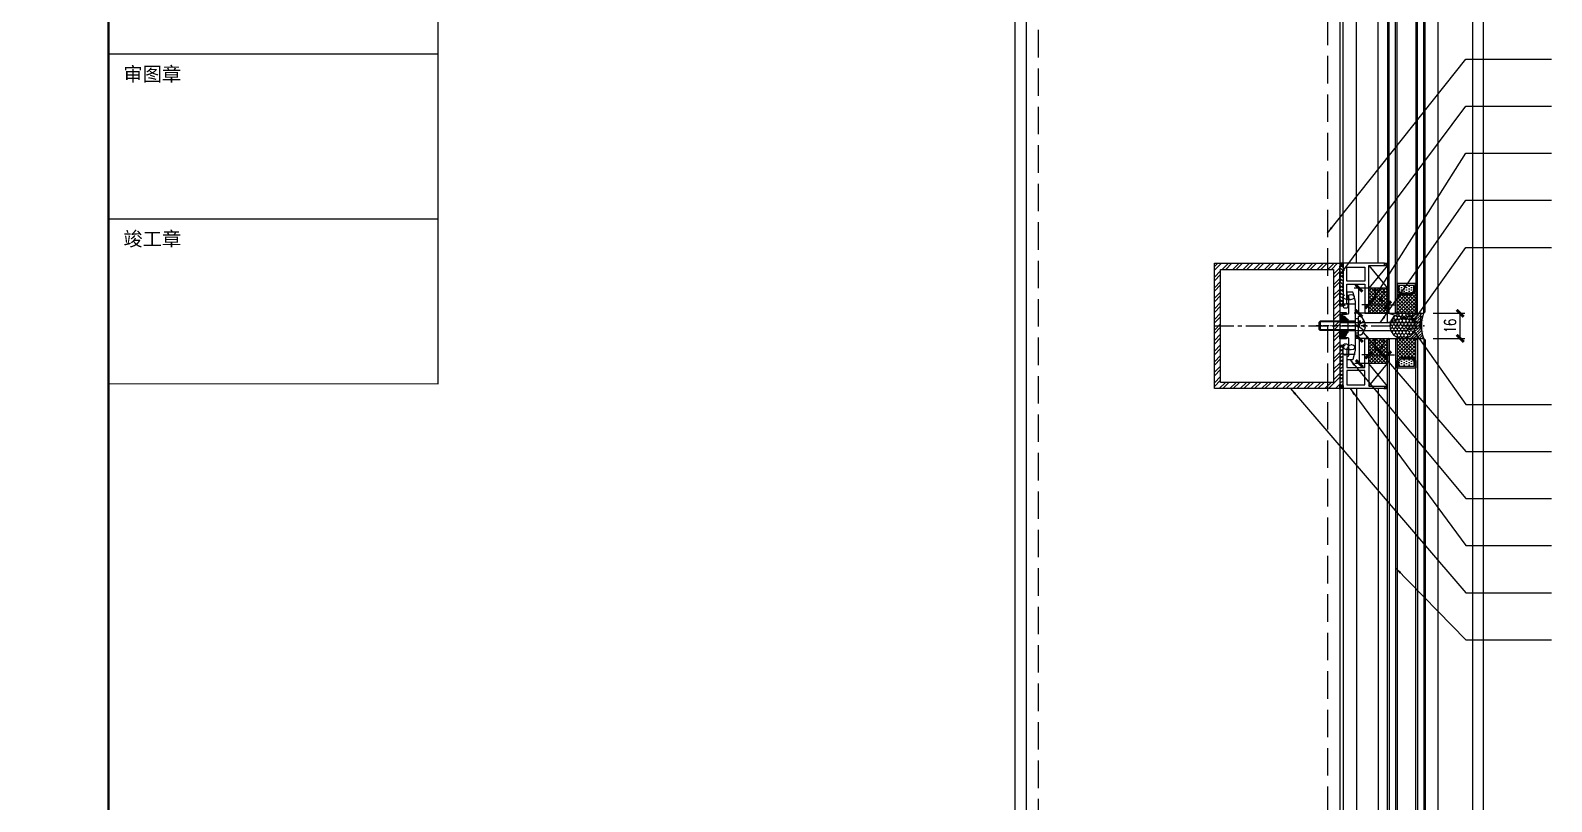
# Model space of a CAD drawing. Extents: x -160106 to 966792, y -663931 to 1550022.
# Drawn here: x -88229 to -87260, y -86482 to -85991 of the extents above; entities that cross this region are included whole.
import ezdxf
from ezdxf.enums import TextEntityAlignment as Align
from ezdxf.xclip import XClip

# ---------------------------------------------------------------- set-up
doc = ezdxf.new("R2010")
doc.units = 0
for name, pattern in [('AUSGEZOGEN', [0]), ('CENTER', [2, 1.25, -0.25, 0.25, -0.25]), ('ZN-CENTER', [2, 1.25, -0.25, 0.25, -0.25]), ('ZN-DASH', [0.35, 0.25, -0.1])]:
    doc.linetypes.add(name, pattern=pattern)
for name, color, linetype in [('!ZN1-填充-8', 8, 'Continuous'), ('!ZN1-标注-173', 173, 'Continuous'), ('!ZN3-玻璃幕墙-4', 4, 'Continuous'), ('!ZN4-辅助材料-1', 1, 'Continuous'), ('!ZN4-配件-11', 11, 'Continuous'), ('!ZN5-钢材投影-40', 40, 'Continuous'), ('!ZN5-铝材投影-112', 112, 'Continuous'), ('!ZN5-铝材断面-6', 6, 'Continuous'), ('!ZN6-虚线-8', 8, 'ZN-DASH'), ('0-cxFrame', 155, 'Continuous'), ('20剖面图$0$A-HATCH-1', 252, 'Continuous'), ('20剖面图$0$AS-COLN', 6, 'Continuous'), ('2钢材断面', 2, 'Continuous'), ('A_Hatch', 8, 'Continuous'), ('DIM', 173, 'Continuous'), ('qianming', 155, 'Continuous'), ('ZX', 240, 'CENTER'), ('型材截面颜色', 253, 'Continuous')]:
    doc.layers.add(name, color=color, linetype=linetype)
for name, color, linetype, lineweight in [('0-cxText', 131, 'Continuous', 25), ('0CABR-填充', 8, 'Continuous', 5), ('0CABR-密封材料、垫片', 195, 'Continuous', 9), ('0填充', 8, 'Continuous', 13)]:
    doc.layers.add(name, color=color, linetype=linetype, lineweight=lineweight)
doc.styles.add('cx_biaoti', font='')
doc.styles.add('cx_tuming', font='simhei.ttf')
doc.styles.add('cx_tuqian1', font='')
doc.styles.add('DHTEXT-1', font='ROMANS.shx', dxfattribs={"width": 0.7, "bigfont": 'CHINESE.shx'})
doc.styles.add('ZNDimTStyle', font='ROMANS.shx', dxfattribs={"width": 0.7, "bigfont": 'CHINESE.shx'})
doc.styles.add('图框宋体', font='', dxfattribs={"width": 0.75})
doc.styles.add('黑体', font='simhei.ttf', dxfattribs={"height": 12})
doc.styles.get('cx_biaoti').set_extended_font_data('SimSun')
doc.styles.get('cx_tuqian1').set_extended_font_data('SimSun')
doc.styles.get('图框宋体').set_extended_font_data('SimSun')
doc.dimstyles.new('ZN3', dxfattribs={"dimscale": 3, "dimtxt": 2.5, "dimasz": 1.5, "dimexe": 1, "dimexo": 2, "dimgap": 0.9, "dimtad": 1, "dimdec": 0, "dimdsep": 46, "dimtxsty": 'DHTEXT-1', "dimblk": 'ARCHTICK', "dimcen": 2.5, "dimclrd": 173, "dimclre": 173, "dimclrt": 7, "dimazin": 2, "dimtfac": 1, "dimtix": 1, "dimtmove": 2, "dimatfit": 3, "dimfxl": 0, "dimarcsym": 0})
doc.dimstyles.new('ZN机械-3', dxfattribs={"dimscale": 3, "dimtxt": 2.5, "dimasz": 1.5, "dimexe": 1, "dimexo": 2, "dimgap": 0.9, "dimtad": 1, "dimdec": 0, "dimzin": 0, "dimdsep": 46, "dimtxsty": 'ZNDimTStyle', "dimcen": 2.5, "dimdle": 1, "dimclrd": 173, "dimclre": 173, "dimclrt": 7, "dimazin": 2, "dimtfac": 1, "dimtdec": 4, "dimtix": 1, "dimtmove": 2, "dimatfit": 3, "dimfxl": 0, "dimfrac": 2, "dimtolj": 1, "dimtzin": 0, "dimarcsym": 0})

# ---------------------------------------------------------------- blocks, each defined once
blk = doc.blocks.new('20250822090122')
at = {"layer": 'A_Hatch'}
h = blk.add_hatch(dxfattribs=at)
h.set_pattern_fill('ANSI32', color=256)
h.set_pattern_definition([(45, (-80, -40), (-3.3676, 3.3676), []), (45, (-77.755, -40), (-3.3676, 3.3676), [])])
h.paths.add_polyline_path([(0, 40), (-80, 40), (-80, -40), (0, -40)])
h.paths.add_polyline_path([(-4, 36), (-4, -36), (-76, -36), (-76, 36)], flags=16)
at = {"layer": '2钢材断面'}
for points in [[(-80, 40), (0, 40), (0, -40), (-80, -40)], [(-76, 36), (-4, 36), (-4, -36), (-76, -36)]]:
    blk.add_lwpolyline(points, close=True, dxfattribs=at)
blk = doc.blocks.new('*U2367')
at = {"layer": '!ZN1-填充-8'}
h = blk.add_hatch(dxfattribs=at)
h.set_pattern_fill('ANSI37', color=256, scale=0.5, style=0)
h.set_pattern_definition([(45, (6, 0), (-1.12253, 1.12253), []), (135, (6, 0), (-1.12253, -1.12253), [])])
h.paths.add_polyline_path([(0, 5), (0, 19), (1, 18), (14, 18), (14, 17.75), (12, 15.75), (12, 8.25), (14, 6.25), (14, 6), (1, 6)])
h = blk.add_hatch(dxfattribs=at)
h.set_pattern_fill('DOTS', color=8, style=0)
h.set_pattern_definition([(0, (6, 0), (0.79375, 1.5875), [0, -1.5875])])
h.paths.add_polyline_path([(13, 15.34), (13, 8.66), (14.41, 7.25), (17.8, 7.25), (17.8, 16.75), (14.41, 16.75)])
for points in [[(18.75, 18), (14, 18), (14, 17.75), (18.75, 17.75)], [(18.75, 6.25), (14, 6.25), (14, 6), (18.75, 6)]]:
    blk.add_hatch(color=256, dxfattribs=at).paths.add_polyline_path(points)
for p, q in [((0, 23), (310.96, 23)), ((0, 19), (310.96, 19)), ((0, 5), (310.96, 5)), ((0, 1), (310.96, 1))]:
    blk.add_line(p, q, dxfattribs=at)
at = {"layer": '!ZN3-玻璃幕墙-4'}
for points in [[(310.96, 24), (1, 24), (0, 23), (0, 19), (1, 18), (310.96, 18)], [(310.96, 6), (1, 6), (0, 5), (0, 1), (1, 0), (310.96, 0)]]:
    blk.add_lwpolyline(points, dxfattribs=at)
at = {"layer": '!ZN4-辅助材料-1'}
for points in [[(0, 5), (0, 19), (1, 18), (14, 18), (14, 17.75), (12, 15.75), (12, 8.25), (12, 8.25), (14, 6.25), (14, 6), (1, 6), (0, 5)], [(12, 15.75), (12, 8.25), (14, 6.25), (19, 6.25), (19, 17.75), (14, 17.75)], [(13, 15.34), (13, 8.66), (14.41, 7.25), (17.8, 7.25), (17.8, 16.75), (14.41, 16.75)], [(18.75, 18), (14, 18), (14, 17.75), (18.75, 17.75)], [(18.75, 6.25), (14, 6.25), (14, 6), (18.75, 6)]]:
    blk.add_lwpolyline(points, close=True, dxfattribs=at)
blk.add_lwpolyline([(18.4, 17.75), (18.4, 17.65), (14.04, 17.65), (12.1, 15.71), (12.1, 8.29), (14.04, 6.35), (18.4, 6.35), (18.4, 6.25), (18.4, 6.35)], dxfattribs=at)
at = {"layer": 'Defpoints', "color": 250}
for p in [(0, 24), (0, 18), (0, 6), (0, 0), (12, 6)]:
    blk.add_point(p, dxfattribs=at)
blk = doc.blocks.new('20230625105620')
at = {"layer": '0CABR-填充'}
h = blk.add_hatch(dxfattribs=at)
h.set_pattern_fill('ANSI38', color=256, scale=0.3, angle=90)
h.set_pattern_definition([(135, (669.6331, -11486.4539), (-0.67351921, -0.67351921), []), (225, (669.6331, -11486.4539), (-0.67351921, -2.02055763), [2.38125, -1.42875])])
h.paths.add_polyline_path([(-5.2, 3.7), (-5.2, 4.5), (-8.5, 4.5), (-8.5, 7.5), (-5.2, 7.5), (-5.2, 8.3), (-9.5, 8.3), (-9.5, 3.7)])
h = blk.add_hatch(dxfattribs=at)
h.set_pattern_fill('ANSI38', color=256, scale=0.3, angle=90)
h.set_pattern_definition([(135, (669.6331, -11486.4539), (-0.67351921, -0.67351921), []), (225, (669.6331, -11486.4539), (-0.67351921, -2.02055763), [2.38125, -1.42875])])
h.paths.add_polyline_path([(-5.2, 3.7), (-5.2, 4.5), (-8.5, 4.5), (-8.5, 7.5), (-5.2, 7.5), (-5.2, 8.3), (-9.5, 8.3), (-9.5, 3.7)])
h = blk.add_hatch(dxfattribs=at)
h.set_pattern_fill('ANSI38', color=256, scale=0.3, angle=90)
h.set_pattern_definition([(135, (669.6331, -11498.4539), (-0.67351921, -0.67351921), []), (225, (669.6331, -11498.4539), (-0.67351921, -2.02055763), [2.38125, -1.42875])])
h.paths.add_polyline_path([(-5.2, -8.3), (-5.2, -7.5), (-8.5, -7.5), (-8.5, -4.5), (-5.2, -4.5), (-5.2, -3.7), (-9.5, -3.7), (-9.5, -8.3)])
h = blk.add_hatch(dxfattribs=at)
h.set_pattern_fill('ANSI38', color=256, scale=0.3, angle=90)
h.set_pattern_definition([(135, (669.6331, -11498.4539), (-0.67351921, -0.67351921), []), (225, (669.6331, -11498.4539), (-0.67351921, -2.02055763), [2.38125, -1.42875])])
h.paths.add_polyline_path([(-5.2, -8.3), (-5.2, -7.5), (-8.5, -7.5), (-8.5, -4.5), (-5.2, -4.5), (-5.2, -3.7), (-9.5, -3.7), (-9.5, -8.3)])
at = {"layer": '!ZN4-辅助材料-1'}
for points in [[(-5.2, 3.7), (-5.2, 4.5), (-8.5, 4.5), (-8.5, 7.5), (-5.2, 7.5), (-5.2, 8.3), (-9.5, 8.3), (-9.5, 3.7), (-5.2, 3.7)], [(-5.2, -3.7), (-5.2, -4.5), (-8.5, -4.5), (-8.5, -7.5), (-5.2, -7.5), (-5.2, -8.3), (-9.5, -8.3), (-9.5, -3.7), (-5.2, -3.7)]]:
    blk.add_lwpolyline(points, dxfattribs=at)
at = {"layer": '!ZN5-铝材投影-112'}
blk.add_lwpolyline([(-4.5, 4), (-4.5, -4, -0.414214), (-5, -4.5), (-8, -4.5, 0.414214), (-8.5, -5), (-8.5, -7, 0.414214), (-8, -7.5), (-4.5, -7.5, -0.414214), (-4, -8), (-4, -19, -0.414214), (-4.5, -19.5, 0.414214), (-5, -20), (-5, -21.5), (-1.49, -21.5, 0.339454), (-1.01, -21.13), (0.5, -15.5), (0.5, -0.5), (0, 0), (0.5, 0.5), (0.5, 15.5), (-1.01, 21.13, 0.339454), (-1.49, 21.5), (-5, 21.5), (-5, 20, 0.414214), (-4.5, 19.5, -0.414214), (-4, 19), (-4, 8, -0.414214), (-4.5, 7.5), (-8, 7.5, 0.414214), (-8.5, 7), (-8.5, 5, 0.414214), (-8, 4.5), (-5, 4.5, -0.414214), (-4.5, 4)], format="xyb", close=True, dxfattribs=at)
at = {"layer": '0CABR-密封材料、垫片'}
for points in [[(-5.2, 3.7), (-5.2, 4.5), (-8.5, 4.5), (-8.5, 7.5), (-5.2, 7.5), (-5.2, 8.3), (-9.5, 8.3), (-9.5, 3.7), (-5.2, 3.7)], [(-5.2, -3.7), (-5.2, -4.5), (-8.5, -4.5), (-8.5, -7.5), (-5.2, -7.5), (-5.2, -8.3), (-9.5, -8.3), (-9.5, -3.7), (-5.2, -3.7)]]:
    blk.add_lwpolyline(points, dxfattribs=at)
blk = doc.blocks.new('*U3024')
at = {"color": 0, "linetype": 'ZN-CENTER', "ltscale": 3}
blk.add_line((-7.15, 0), (25.2, 0), dxfattribs=at)
at = {"linetype": 'ByBlock', "ltscale": 10}
for p, q in [((-6.2, 0.6), (-5, 0.6)), ((-5.51, 3.26), (-1.6, 0.23)), ((-5, 0.6), (-5, -0.6)), ((-3.1, 6), (-1.6, 6)), ((-2.36, 0.82), (-2.36, -0.82)), ((-1.6, -6), (-1.6, 6)), ((-1.6, -4.62), (-1.6, 4.62)), ((-1.6, 4.62), (0, 4.62)), ((0, 0), (-1.6, 0.58)), ((0, 4.62), (0, -4.62)), ((0, 3), (22.5, 3)), ((0, 2.55), (22.95, 2.55)), ((22.5, -3), (22.5, 3)), ((22.5, 3), (23.4, 2.1)), ((23.4, -2.1), (23.4, 2.1)), ((-5, -0.6), (-6.2, -0.6)), ((-5.51, -3.26), (-1.6, -0.23)), ((-3.1, -6), (-1.6, -6)), ((0, -0.83), (-1.6, -0.25)), ((0, -4.62), (-1.6, -4.62)), ((0, -2.55), (22.95, -2.55)), ((0, -3), (22.5, -3)), ((22.5, -3), (23.4, -2.1))]:
    blk.add_line(p, q, dxfattribs=at)
for centre, start, end in [((0.63, 0.27), 123.05163, 177.23034), ((0.63, -0.27), 182.76966, 236.94837)]:
    blk.add_arc(centre, 6.84, start, end, dxfattribs=at)
at = {"layer": 'Defpoints', "color": 0, "ltscale": 10, "style": 'DHTEXT-1', "width": 0.7}
blk.add_text('M6', height=1, rotation=90, dxfattribs=at).set_placement((-2.25, -2.65), align=Align.CENTER)
blk = doc.blocks.new('16胶缝')
at = {"layer": '!ZN1-填充-8', "ltscale": 0.1}
h = blk.add_hatch(dxfattribs=at)
h.set_pattern_fill('HONEY', color=256, scale=10, style=0)
h.set_pattern_definition([(5e-15, (-19679.56, -11324.3713), (1.875, 1.08253175), [1.25, -2.5]), (120, (-19679.56, -11324.3713), (-1.874999996, 1.082531757), [1.25, -2.5]), (60, (-19679.56, -11324.3713), (4e-09, 2.165063507), [-2.5, 1.25])])
edge = h.paths.add_edge_path()
edge.add_ellipse((8, 13.4), major_axis=(0, -8.15), ratio=0.981746, start_angle=0, end_angle=360)
h = blk.add_hatch(dxfattribs=at)
h.set_pattern_fill('ANSI36', color=256, scale=10, style=0)
h.set_pattern_definition([(45, (-19679.5754, -11324.3713), (0.66291261, 2.43067956), [3.125, -0.625, 0, -0.625])])
edge = h.paths.add_edge_path()
edge.add_ellipse((8.02, 13.4), major_axis=(0.87, 8.1), ratio=0.981332, start_angle=124.62629, end_angle=247.39774, ccw=False)
edge.add_arc((0, 10.2), 1.2, 269.97157, 324.48671, ccw=False)
edge.add_line((0, 9), (0, 0))
edge.add_arc((8, -24.92), 26.17, 432.20316, 467.79684, ccw=False)
edge.add_line((16, 0), (16, 9))
edge.add_arc((16.01, 10.23), 1.23, 216.59056, 269.69863, ccw=False)
at = {"layer": '!ZN4-辅助材料-1', "color": 1, "ltscale": 0.1}
blk.add_arc((8, -24.92), 26.17, 72.20316, 107.79684, dxfattribs=at)
blk.add_ellipse((8, 13.4), major_axis=(0, -8.15), ratio=0.981746, dxfattribs=at)
blk.add_point((8, 0), dxfattribs=at)
blk = doc.blocks.new('胶缝断面')
at = {"color": 7, "ltscale": 0.1, "extrusion": (0, 0, -1), "zscale": -1, "rotation": 180}
blk.add_blockref('16胶缝', (8, 0), dxfattribs=at)
blk = doc.blocks.new('20230625110549')
at = {"layer": '!ZN1-填充-8', "ltscale": 20}
h = blk.add_hatch(color=256, dxfattribs=at)
h.dxf.hatch_style = 1
h.paths.add_polyline_path([(0, 5), (0, 0), (5, 0, 0.414214)])
at = {"layer": '0CABR-填充', "ltscale": 20}
blk.add_line((0, 0), (0, 5), dxfattribs=at)
blk.add_arc((0, 0), 5, 0, 90, dxfattribs=at)
blk = doc.blocks.new('20250822103150', base_point=(-89262.55, -87415.13))
at = {"layer": '!ZN4-辅助材料-1'}
blk.add_lwpolyline([(-89131.15, -87413.13), (-89152.32, -87413.13), (-89152.32, -87407.13), (-89131.15, -87407.13), (-89131.15, -87413.13), (-89152.32, -87407.13), (-89131.15, -87407.13), (-89152.32, -87413.13)], dxfattribs=at)
at = {"layer": '!ZN5-钢材投影-40'}
blk.add_lwpolyline([(-89142.15, -87418.13), (-89131.15, -87416.13), (-89131.15, -87413.13), (-89182.55, -87413.13), (-89182.55, -87418.13), (-89142.15, -87418.13)], close=True, dxfattribs=at)
at = {"layer": '0CABR-填充', "ltscale": 20}
blk.add_blockref('20230625110549', (-89182.55, -87413.13), dxfattribs=at)
at = {"layer": '0CABR-填充', "ltscale": 20, "xscale": -1, "rotation": 180}
blk.add_blockref('20230625110549', (-89182.55, -87418.13), dxfattribs=at)
blk = doc.blocks.new('20240131155736')
at = {"layer": '!ZN1-填充-8'}
h = blk.add_hatch(dxfattribs=at)
h.set_pattern_fill('ANSI36', color=256, scale=0.5, angle=270, style=0)
h.set_pattern_definition([(315, (4155.5162, -11794.8225), (1.54348152, -0.420949506), [1.984375, -0.396875, 0, -0.396875])])
h.paths.add_polyline_path([(-0.75, 0.75), (-0.75, -0.75), (1.25, -0.75), (1.25, 0.75)])
at = {"layer": '!ZN4-辅助材料-1', "linetype": 'AUSGEZOGEN'}
blk.add_line((-1.25, 0.75), (1.25, 0.75), dxfattribs=at)
blk = doc.blocks.new('20240131160147')
at = {"layer": '!ZN5-铝材断面-6'}
blk.add_lwpolyline([(-3.36, 1.25), (-3.36, 19.75), (-0.86, 19.75), (-0.86, -10.75), (9.14, -10.75), (9.14, -12.25), (-17.26, -12.25), (-17.26, 15.25, -0.414214), (-16.26, 16.25), (-15.06, 16.25, -0.414214), (-14.06, 15.25), (-14.06, 13.75), (-14.26, 13.75, 0.414214), (-14.76, 13.25), (-14.76, 1.25)], format="xyb", close=True, dxfattribs=at)
blk.add_lwpolyline([(-14.76, -0.75), (-14.76, -9.75), (-3.36, -9.75), (-3.36, -0.75)], close=True, dxfattribs=at)
at = {"layer": '!ZN1-填充-8', "ltscale": 50, "xscale": -1, "rotation": 180}
blk.add_blockref('20240131155736', (9.89, -11.5), dxfattribs=at)
blk = doc.blocks.new('20250822102610', base_point=(-89164.55, -87453.63))
at = {"layer": '!ZN1-填充-8'}
h = blk.add_hatch(dxfattribs=at)
h.set_pattern_fill('ANSI37', color=256, style=0)
h.set_pattern_definition([(45, (0, 0), (-1.122532015, 1.122532015), []), (135, (0, 0), (-1.122532015, -1.122532015), [])])
edge = h.paths.add_edge_path()
edge.add_line((-89165.05, -87423.13), (-89151.55, -87423.13))
edge.add_line((-89151.55, -87423.13), (-89152.55, -87424.13))
edge.add_line((-89152.55, -87424.13), (-89152.55, -87439.13))
edge.add_line((-89152.55, -87439.13), (-89164.55, -87439.13))
edge.add_line((-89164.55, -87439.13), (-89164.55, -87423.63))
edge.add_arc((-89165.05, -87423.63), 0.5, 359.99969, 450)
at = {"layer": '!ZN1-填充-8', "ltscale": 100}
for p, q in [((-89164.55, -87453.63), (-89152.55, -87439.13)), ((-89152.55, -87453.63), (-89164.55, -87439.13))]:
    blk.add_line(p, q, dxfattribs=at)
at = {"layer": '!ZN4-辅助材料-1', "linetype": 'AUSGEZOGEN'}
blk.add_lwpolyline([(-89165.05, -87423.13), (-89151.55, -87423.13), (-89152.55, -87424.13), (-89152.55, -87439.13), (-89164.55, -87439.13), (-89164.55, -87423.63, 0.414215), (-89165.05, -87423.13), (-89165.05, -87423.13)], format="xyb", dxfattribs=at)
blk.add_lwpolyline([(-89152.55, -87439.13), (-89164.55, -87439.13), (-89164.55, -87442.13)], dxfattribs=at)
blk.add_lwpolyline([(-89164.55, -87439.13), (-89164.55, -87453.63), (-89152.55, -87453.63), (-89152.55, -87439.13)], close=True, dxfattribs=at)
blk = doc.blocks.new('20250822103338', base_point=(-89182.55, -87455.13))
at = {"layer": '0填充'}
h = blk.add_hatch(dxfattribs=at)
h.set_pattern_fill('ANSI38', color=256, angle=360, style=0)
h.set_pattern_definition([(45, (0, 0), (-1.122532015, 1.122532015), []), (135, (0, 0), (-3.367596045, 1.122532015), [3.96875, -2.38125])])
h.paths.add_polyline_path([(-89182.55, -87453.13), (-89180.55, -87453.13), (-89180.55, -87427.63), (-89182.55, -87427.63)])
at = {"layer": '型材截面颜色', "ltscale": 60}
h = blk.add_hatch(dxfattribs=at)
h.set_pattern_fill('ANSI36', color=256, scale=0.3, angle=90)
h.set_pattern_definition([(135, (0, 0), (-0.9260889125, 0.2525697034), [1.190625, -0.238125, 0, -0.238125])])
h.paths.add_polyline_path([(-89182.55, -87455.13), (-89182.55, -87453.13), (-89180.55, -87453.13), (-89180.55, -87455.13)])
at = {"layer": '!ZN4-辅助材料-1'}
for points in [[(-89180.55, -87427.63), (-89182.55, -87427.63), (-89182.55, -87453.13), (-89180.55, -87453.13)], [(-89182.55, -87455.13), (-89182.55, -87453.13), (-89180.55, -87453.13), (-89180.55, -87455.13)]]:
    blk.add_lwpolyline(points, close=True, dxfattribs=at)
at = {"layer": '0CABR-密封材料、垫片'}
blk.add_lwpolyline([(-89180.55, -87427.63), (-89182.55, -87427.63), (-89182.55, -87455.13), (-89180.55, -87455.13)], close=True, dxfattribs=at)
blk = doc.blocks.new('20250822103828')
at = {"layer": '!ZN4-辅助材料-1', "ltscale": 100}
for name, p in [('20250822102610', (18.4, 1.5)), ('20250822103338', (0, 0))]:
    blk.add_blockref(name, p, dxfattribs=at)
at = {"layer": '!ZN6-虚线-8', "ltscale": 50}
blk.add_blockref('20240131160147', (19.26, 12.25), dxfattribs=at)
blk = doc.blocks.new('20250825140909')
at = {"layer": '!ZN5-钢材投影-40', "ltscale": 0.3}
for p, q in [((-2454.46, 3318.96), (-2454.46, 2681.04)), ((-2254.46, 3318.96), (-2254.46, 2681.04))]:
    blk.add_line(p, q, dxfattribs=at)
at = {"layer": '!ZN5-铝材投影-112'}
for p, q in [((-2252.46, 3040), (-2252.46, 3318.96)), ((-2243.96, 3040), (-2243.96, 3318.96)), ((-2230.06, 3040), (-2230.06, 3318.96)), ((-2192.06, 3318.96), (-2192.06, 2681.04)), ((-2170.06, 3318.96), (-2170.06, 2681.04)), ((-2252.46, 2960), (-2252.46, 2681.04)), ((-2243.96, 2960), (-2243.96, 2681.04)), ((-2230.06, 2960), (-2230.06, 2681.04))]:
    blk.add_line(p, q, dxfattribs=at)
at = {"layer": '!ZN6-虚线-8', "color": 8, "linetype": 'ZN-DASH', "ltscale": 70}
for p, q in [((-2446.46, 2681.04), (-2446.46, 3318.96)), ((-2262.46, 3318.96), (-2262.46, 2681.04))]:
    blk.add_line(p, q, dxfattribs=at)
at = {"layer": 'ZX', "ltscale": 10}
blk.add_line((-2334.46, 3000), (-2200.06, 3000), dxfattribs=at)
at = {"layer": '!ZN3-玻璃幕墙-4', "rotation": 90}
blk.add_blockref('*U2367', (-2200.06, 3008), dxfattribs=at)
at = {"layer": '!ZN3-玻璃幕墙-4', "xscale": -1.000000000000007, "rotation": 90}
blk.add_blockref('*U2367', (-2200.06, 2992), dxfattribs=at)
at = {"layer": '!ZN4-辅助材料-1', "ltscale": 100, "xscale": -1, "rotation": 180}
blk.add_blockref('20250822103828', (-2254.46, 3040), dxfattribs=at)
at = {"layer": '!ZN4-辅助材料-1', "ltscale": 100}
for name, p in [('20250822103150', (-2334.46, 3000)), ('20250822103828', (-2254.46, 2960))]:
    blk.add_blockref(name, p, dxfattribs=at)
at = {"layer": '!ZN4-辅助材料-1', "rotation": 270}
blk.add_blockref('胶缝断面', (-2201.06, 3000), dxfattribs=at)
at = {"layer": '!ZN4-配件-11', "color": 1, "rotation": 180}
blk.add_blockref('*U3024', (-2244.46, 3000), dxfattribs=at)
at = {"layer": '!ZN5-铝材断面-6', "ltscale": 100}
blk.add_blockref('20250822090122', (-2254.46, 3000), dxfattribs=at)
at = {"layer": '0CABR-填充', "ltscale": 20}
blk.add_blockref('20230625105620', (-2244.96, 3000), dxfattribs=at)
blk = doc.blocks.new('zjcx_lan_xinxi(Dragon)')
for p, q in [((7000, -3200), (0, -3200)), ((7000, -6700), (0, -6700)), ((7000, -10200), (0, -10200)), ((7000, -13700), (0, -13700)), ((7000, -17200), (0, -17200))]:
    blk.add_line(p, q)
at = {"const_width": 25}
blk.add_lwpolyline([(0, -20700), (7000, -20700), (7000, 0), (0, 0)], close=True, dxfattribs=at)
for points in [[(2500, -3200), (2500, 0)], [(4500, -3200), (4500, 0)], [(0, -800), (7000, -800)], [(0, -1600), (7000, -1600)], [(0, -2400), (7000, -2400)]]:
    blk.add_lwpolyline(points)
for points in [[(7000, -3200), (7000, 0)], [(0, -3200), (7000, -3200)], [(0, -20700), (7000, -20700), (7000, -3200)], [(0, -20700), (7000, -20700)]]:
    blk.add_lwpolyline(points, dxfattribs=at)
at = {"style": '图框宋体'}
for s, p in [('实   名', (3500, -400)), ('签   名', (5750, -400)), ('项目负责人', (1204, -1200)), ('专业负责人', (1250, -2000)), ('设  计  人', (1250, -2800))]:
    blk.add_text(s, height=300, dxfattribs=at).set_placement(p, align=Align.MIDDLE)
for s, p in [('注册（执业）章', (318, -3771)), ('预留章', (318, -7271)), ('出图章(未盖出图专用章本图无效)', (318, -10771)), ('审图章', (318, -14271)), ('竣工章', (318, -17771))]:
    blk.add_text(s, height=300, dxfattribs=at).set_placement(p)
blk = doc.blocks.new('T-信息(Dragon)')
at = {"layer": '0-cxFrame'}
blk.add_blockref('zjcx_lan_xinxi(Dragon)', (0, 0), dxfattribs=at)
at = {"layer": 'qianming', "color": 3, "style": 'cx_biaoti'}
for s, p in [('宋月飞', (3585, -1168)), ('宋月飞', (3585, -1968)), ('叶佳超', (3585, -2768))]:
    blk.add_text(s, height=350, dxfattribs=at).set_placement(p, align=Align.MIDDLE_CENTER)
blk = doc.blocks.new('TK22.A2 L(Dragon)')
at = {"layer": '0-cxFrame', "const_width": 0.5}
blk.add_lwpolyline([(-80, 10), (-574, 10), (-574, 410), (-80, 410)], close=True, dxfattribs=at)
at = {"layer": '0-cxFrame', "xscale": 0.01, "yscale": 0.01, "zscale": 0.01}
blk.add_blockref('T-信息(Dragon)', (-574, 410), dxfattribs=at)
at = {"style": '黑体', "flags": 4}
blk.add_attdef('图幅', text='', height=3.3, dxfattribs=at).set_placement((-40, 3), align=Align.RIGHT)
at = {"layer": '0-cxText', "flags": 4}
for tag, height, style, p in [('建设单位', 3.5, 'cx_tuming', (-45, 240)), ('项目名称', 3.5, 'cx_tuming', (-45, 210)), ('子项名称', 3.5, 'cx_tuming', (-45, 180)), ('工程编号', 3.3, 'cx_tuqian1', (-35, 165)), ('图名1', 3.5, 'cx_tuming', (-45, 87)), ('图名2', 3.5, 'cx_tuming', (-45, 79)), ('图名3', 3.5, 'cx_tuming', (-45, 71)), ('出图日期', 3.3, 'cx_tuqian1', (-39, 60)), ('专业', 3.3, 'cx_tuqian1', (-55, 52)), ('图号', 3.3, 'cx_tuqian1', (-55, 44)), ('版次', 3.3, 'cx_tuqian1', (-20, 44))]:
    blk.add_attdef(tag, text='', height=height, dxfattribs=dict(at, style=style)).set_placement(p, align=Align.MIDDLE)
at = {"layer": 'Defpoints', "color": 6, "flags": 4}
for tag, height, style, p in [('tufu', 3.3, '黑体', (-12, 12)), ('dwfname', 4, 'cx_tuqian1', (-80, 3))]:
    blk.add_attdef(tag, text='', height=height, dxfattribs=dict(at, style=style)).set_placement(p, align=Align.RIGHT)
blk = doc.blocks.new('_ArchTick')
at = {"color": 0, "linetype": 'ByBlock', "const_width": 0.4}
blk.add_lwpolyline([(-0.5, -0.5), (0.5, 0.5)], dxfattribs=at)
blk = doc.blocks.new('*D1122')
at = {"layer": 'Defpoints', "color": 0, "ltscale": 30, "transparency": 16777216}
for p in [(-87341.24, -86171.25), (-87317.99, -86171.25), (-87341.24, -86187.26)]:
    blk.add_point(p, dxfattribs=at)
at = {"layer": 'DIM', "color": 173, "linetype": 'ByBlock', "lineweight": -2, "ltscale": 30, "transparency": 16777216}
for p, q in [((-87335.24, -86171.25), (-87314.99, -86171.25)), ((-87317.99, -86187.26), (-87317.99, -86171.25)), ((-87335.24, -86187.26), (-87314.99, -86187.26))]:
    blk.add_line(p, q, dxfattribs=at)
at = {"layer": 'DIM', "color": 173, "lineweight": -2, "ltscale": 30, "transparency": 16777216, "xscale": 4.5, "yscale": 4.5, "zscale": 4.5}
for p, rotation in [((-87317.99, -86171.25), 90), ((-87317.99, -86187.26), 270)]:
    blk.add_blockref('_ArchTick', p, dxfattribs=dict(at, rotation=rotation))
at = {"layer": 'DIM', "color": 7, "ltscale": 30, "transparency": 16777216, "insert": (-87324.44, -86179.25), "char_height": 7.5, "attachment_point": 5, "rotation": 90, "style": 'DHTEXT-1'}
blk.add_mtext('16', dxfattribs=at)
blk = doc.blocks.new('*D1123')
at = {"layer": 'Defpoints', "color": 0, "ltscale": 30, "transparency": 16777216}
for p in [(-87376.25, -86196.84), (-87364.25, -86196.84), (-87364.25, -86197.8)]:
    blk.add_point(p, dxfattribs=at)
at = {"layer": 'DIM', "color": 173, "linetype": 'ByBlock', "lineweight": -2, "ltscale": 30, "transparency": 16777216}
for p, q in [((-87376.25, -86197.8), (-87380.75, -86197.8)), ((-87376.25, -86197.8), (-87364.25, -86197.8)), ((-87376.25, -86202.84), (-87376.25, -86200.8)), ((-87364.25, -86197.8), (-87359.75, -86197.8)), ((-87364.25, -86202.84), (-87364.25, -86200.8))]:
    blk.add_line(p, q, dxfattribs=at)
at = {"layer": 'DIM', "color": 173, "lineweight": -2, "ltscale": 30, "transparency": 16777216, "xscale": 4.5, "yscale": 4.5, "zscale": 4.5}
blk.add_blockref('_ArchTick', (-87376.25, -86197.8), dxfattribs=at)
at = {"layer": 'DIM', "color": 173, "lineweight": -2, "ltscale": 30, "transparency": 16777216, "xscale": 4.5, "yscale": 4.5, "zscale": 4.5, "rotation": 180}
blk.add_blockref('_ArchTick', (-87364.25, -86197.8), dxfattribs=at)
at = {"layer": 'DIM', "color": 7, "ltscale": 30, "transparency": 16777216, "insert": (-87370.25, -86191.35), "char_height": 7.5, "attachment_point": 5, "style": 'DHTEXT-1'}
blk.add_mtext('12', dxfattribs=at)
blk = doc.blocks.new('*D1124')
at = {"layer": 'Defpoints', "color": 0, "ltscale": 30, "transparency": 16777216}
for p in [(-87382.21, -86187.25), (-87370.25, -86187.25), (-87370.25, -86203.25)]:
    blk.add_point(p, dxfattribs=at)
at = {"layer": 'DIM', "color": 173, "linetype": 'ByBlock', "lineweight": -2, "ltscale": 30, "transparency": 16777216}
for p, q in [((-87376.25, -86187.25), (-87385.21, -86187.25)), ((-87382.21, -86203.25), (-87382.21, -86187.25)), ((-87376.25, -86203.25), (-87385.21, -86203.25))]:
    blk.add_line(p, q, dxfattribs=at)
at = {"layer": 'DIM', "color": 173, "lineweight": -2, "ltscale": 30, "transparency": 16777216, "xscale": 4.5, "yscale": 4.5, "zscale": 4.5}
for p, rotation in [((-87382.21, -86187.25), 90), ((-87382.21, -86203.25), 270)]:
    blk.add_blockref('_ArchTick', p, dxfattribs=dict(at, rotation=rotation))
at = {"layer": 'DIM', "color": 7, "ltscale": 30, "transparency": 16777216, "insert": (-87388.66, -86195.25), "char_height": 7.5, "attachment_point": 5, "rotation": 90, "style": 'DHTEXT-1'}
blk.add_mtext('16', dxfattribs=at)
blk = doc.blocks.new('*D1125')
at = {"layer": 'Defpoints', "color": 0, "ltscale": 30, "transparency": 16777216}
for p in [(-87376.25, -86163), (-87364.25, -86163), (-87364.25, -86165.8)]:
    blk.add_point(p, dxfattribs=at)
at = {"layer": 'DIM', "color": 173, "linetype": 'ByBlock', "lineweight": -2, "ltscale": 30, "transparency": 16777216}
for p, q in [((-87376.25, -86165.8), (-87380.75, -86165.8)), ((-87376.25, -86165.8), (-87364.25, -86165.8)), ((-87376.25, -86169), (-87376.25, -86168.8)), ((-87364.25, -86165.8), (-87359.75, -86165.8)), ((-87364.25, -86169), (-87364.25, -86168.8))]:
    blk.add_line(p, q, dxfattribs=at)
at = {"layer": 'DIM', "color": 173, "lineweight": -2, "ltscale": 30, "transparency": 16777216, "xscale": 4.5, "yscale": 4.5, "zscale": 4.5}
blk.add_blockref('_ArchTick', (-87376.25, -86165.8), dxfattribs=at)
at = {"layer": 'DIM', "color": 173, "lineweight": -2, "ltscale": 30, "transparency": 16777216, "xscale": 4.5, "yscale": 4.5, "zscale": 4.5, "rotation": 180}
blk.add_blockref('_ArchTick', (-87364.25, -86165.8), dxfattribs=at)
at = {"layer": 'DIM', "color": 7, "ltscale": 30, "transparency": 16777216, "insert": (-87370.25, -86159.35), "char_height": 7.5, "attachment_point": 5, "style": 'DHTEXT-1'}
blk.add_mtext('12', dxfattribs=at)
blk = doc.blocks.new('*D1126')
at = {"layer": 'Defpoints', "color": 0, "ltscale": 30, "transparency": 16777216}
for p in [(-87382.55, -86155.25), (-87370.25, -86155.25), (-87370, -86171.25)]:
    blk.add_point(p, dxfattribs=at)
at = {"layer": 'DIM', "color": 173, "linetype": 'ByBlock', "lineweight": -2, "ltscale": 30, "transparency": 16777216}
for p, q in [((-87376.25, -86155.25), (-87385.55, -86155.25)), ((-87382.55, -86171.25), (-87382.55, -86155.25)), ((-87376, -86171.25), (-87385.55, -86171.25))]:
    blk.add_line(p, q, dxfattribs=at)
at = {"layer": 'DIM', "color": 173, "lineweight": -2, "ltscale": 30, "transparency": 16777216, "xscale": 4.5, "yscale": 4.5, "zscale": 4.5}
for p, rotation in [((-87382.55, -86155.25), 90), ((-87382.55, -86171.25), 270)]:
    blk.add_blockref('_ArchTick', p, dxfattribs=dict(at, rotation=rotation))
at = {"layer": 'DIM', "color": 7, "ltscale": 30, "transparency": 16777216, "insert": (-87389, -86163.25), "char_height": 7.5, "attachment_point": 5, "rotation": 90, "style": 'DHTEXT-1'}
blk.add_mtext('16', dxfattribs=at)
blk = doc.blocks.new('20250828132035')
at = {"layer": '20剖面图$0$A-HATCH-1'}
h = blk.add_hatch(dxfattribs=at)
h.set_pattern_fill('混凝土', color=256, scale=50)
h.set_pattern_definition([(50, (1654310.4, -568157.45), (358.63009, -31.376067), [37.5, -412.5]), (355, (1654310.4, -568157.45), (-69.37567, 376.09607), [30, -330]), (100.4514, (1654340.3, -568160.07), (289.25469, 344.71977), [31.870095, -350.571056]), (46.1842, (1654310.4, -568057.45), (533.62052, -82.75951), [56.25, -618.75]), (96.6356, (1654354.87, -568064.35), (467.33135, 487.05894), [47.80514, -525.8565]), (351.1842, (1654310.4, -568057.45), (467.33097, 487.0593), [45, -495]), (21, (1654360.4, -568082.45), (298.453526, -201.309445), [37.5, -412.5]), (326, (1654360.4, -568082.45), (121.657666, 362.57502), [30, -330]), (71.4514, (1654385.27, -568099.23), (420.111314, 161.26525), [31.870095, -350.571056]), (37.5, (1654310.4, -568157.45), (6.079928, 166.446927), [0, -326, 0, -335, 0, -331.25]), (7.5, (1654310.4, -568157.45), (131.534769, 197.205856), [0, -191, 0, -318.5, 0, -126.25]), (327.5, (1654198.9, -568157.45), (266.911218, -11.277436), [0, -125, 0, -390, 0, -517.5]), (317.5, (1654148.9, -568157.45), (291.593085, 50.05249), [0, -162.5, 0, -259, 0, -367.5])])
h.paths.add_polyline_path([(-15000, -200), (0, -200), (0, 0), (-15000, 0)])
at = {"layer": '20剖面图$0$AS-COLN'}
blk.add_lwpolyline([(-15300, -200), (0, -200), (0, 0), (-15300, 0)], dxfattribs=at)

msp = doc.modelspace()

# ---------------------------------------------------------------- block references
at = {"ltscale": 50}
ref = msp.add_blockref('20250828132035', (-80273.87, -86085.54), dxfattribs=at)
XClip(ref).set_block_clipping_path([(-96.7647989804, -640.091455574), (814.8825443383, 367.4414649424)])
at = {"ltscale": 1000}
ref = msp.add_blockref('20250825140909', (-85140.18, -89179.25), dxfattribs=at)
XClip(ref).set_block_clipping_path([(-2461.6649542452, 2681.0439448896), (-2162.8632392265, 3318.9560553018)])

# ---------------------------------------------------------------- next in the draw order: block references
at = {"layer": '0-cxFrame', "xscale": 3, "yscale": 3, "zscale": 3}
msp.add_blockref('TK22.A2 L(Dragon)', (-86457.4, -86825.19), dxfattribs=at)

# ---------------------------------------------------------------- next in the draw order: dimensions: what is measured, and where the dimension line sits
at = {"layer": 'DIM', "ltscale": 30}
for base, p1, p2, picture, middle in [((-87382.55, -86155.25), (-87370, -86171.25), (-87370.25, -86155.25), '*D1126', (-87389, -86163.25)), ((-87317.99, -86171.25), (-87341.24, -86187.26), (-87341.24, -86171.25), '*D1122', (-87324.44, -86179.25)), ((-87382.21, -86187.25), (-87370.25, -86203.25), (-87370.25, -86187.25), '*D1124', (-87388.66, -86195.25))]:
    dim = msp.add_linear_dim(base=base, p1=p1, p2=p2, angle=90, dimstyle='ZN3', dxfattribs=at)
    dim.commit()
    dim.dimension.update_dxf_attribs({"geometry": picture, "text_midpoint": middle})
for base, p1, p2, picture, middle in [((-87364.25, -86165.8), (-87376.25, -86163), (-87364.25, -86163), '*D1125', (-87370.25, -86159.35)), ((-87364.25, -86197.8), (-87376.25, -86196.84), (-87364.25, -86196.84), '*D1123', (-87370.25, -86191.35))]:
    dim = msp.add_linear_dim(base=base, p1=p1, p2=p2, dimstyle='ZN3', dxfattribs=at)
    dim.commit()
    dim.dimension.update_dxf_attribs({"geometry": picture, "text_midpoint": middle})

# ---------------------------------------------------------------- next in the draw order: leaders
at = {"layer": '!ZN1-标注-173'}
for points in [[(-87402.65, -86120.13), (-87314.47, -86009.22), (-87259.87, -86009.22)], [(-87394.65, -86146.9), (-87314.47, -86039.22), (-87259.87, -86039.22)], [(-87374, -86163.55), (-87314.47, -86069.22), (-87259.87, -86069.22)], [(-87368.95, -86177.25), (-87314.47, -86099.22), (-87259.87, -86099.22)], [(-87347.39, -86175.62), (-87314.47, -86129.22), (-87259.87, -86129.22)], [(-87379.72, -86183.51), (-87314.47, -86259.29), (-87259.87, -86259.29)], [(-87347.39, -86182.89), (-87314.47, -86229.29), (-87259.87, -86229.29)], [(-87388.39, -86200.75), (-87314.47, -86289.29), (-87259.87, -86289.29)], [(-87426.02, -86219.25), (-87314.47, -86349.29), (-87259.87, -86349.29)], [(-87388.16, -86219.25), (-87314.47, -86319.29), (-87259.87, -86319.29)], [(-87359.25, -86333.35), (-87314.47, -86379.29), (-87259.87, -86379.29)]]:
    msp.add_leader(points, dimstyle='ZN机械-3', dxfattribs=at)

doc.saveas('drawing.dxf')
